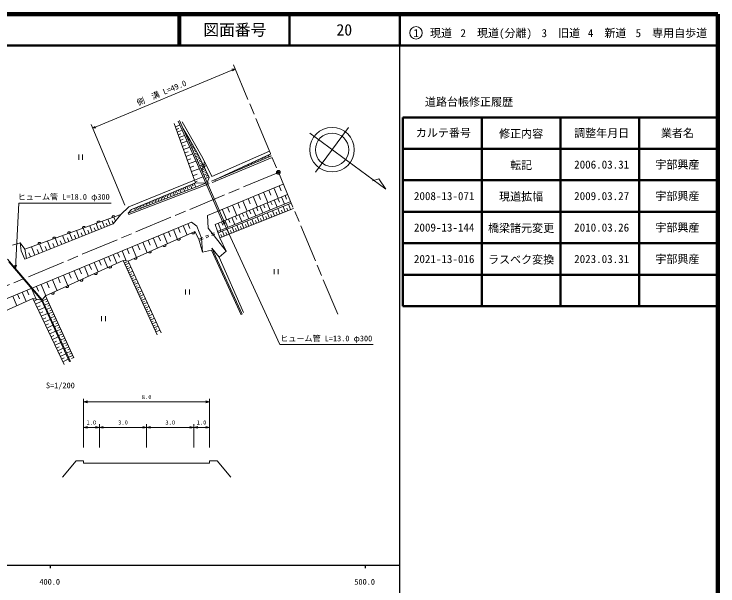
# Model space of a CAD drawing. Units: millimetres, scale not verified, with parts at other scales. Extents: x 40000 to 680000, y 20000 to 380000.
# Drawn here: x 456533 to 680000, y 198357 to 380000 of the extents above; entities that cross this region are included whole.
import ezdxf
from ezdxf.enums import TextEntityAlignment as Align

# ---------------------------------------------------------------- set-up
doc = ezdxf.new("R2010")
doc.units = ezdxf.units.MM
doc.header["$LTSCALE"] = 1000
doc.header["$PDMODE"] = 32
doc.header["$PDSIZE"] = 500
doc.linetypes.add('CHAIN', pattern=[18.5, 12, -1.5, 3.5, -1.5])
for name, color, linetype, lineweight in [('M-BGD', 7, 'Continuous', 13), ('M-BGD-HTXT', 7, 'Continuous', 13), ('M-BMK', 2, 'CHAIN', 13), ('M-BMK-SRVR', 3, 'Continuous', 13), ('M-STR-HTXT', 7, 'Continuous', 13), ('M-TTL', 2, 'Continuous', 140), ('M-TTL-BAND', 7, 'Continuous', 25), ('M-TTL-FRAM', 2, 'Continuous', 50), ('M-TTL-LINE', 7, 'Continuous', 50), ('M-TTL-TXT', 7, 'Continuous', 13)]:
    doc.layers.add(name, color=color, linetype=linetype, lineweight=lineweight)
doc.layers.add('M-OTRS', color=6, linetype='Continuous')
doc.styles.add('ＭＳ ゴシック', font='')
doc.styles.add('ＭＳ 明朝', font='')
doc.styles.get('ＭＳ ゴシック').set_extended_font_data('MS Gothic')
doc.styles.get('ＭＳ 明朝').set_extended_font_data('MS Mincho')

msp = doc.modelspace()

# ---------------------------------------------------------------- linework, layer by layer
at = {"layer": 'M-BGD'}
for p, q in [((513767, 327237), (507308, 345268)), ((507713, 344136), (509198, 344672)), ((509894, 345823), (516473, 334264)), ((508002, 343336), (508801, 343625)), ((508290, 342537), (509890, 343114)), ((508601, 341675), (509463, 341986)), ((512315, 340065), (510141, 343779)), ((511137, 342044), (510958, 341941)), ((508912, 340814), (510635, 341436)), ((509247, 339886), (510175, 340221)), ((511386, 341610), (511296, 341559)), ((511634, 341177), (511366, 341023)), ((511883, 340743), (511749, 340666)), ((512132, 340309), (511774, 340104)), ((512381, 339876), (512202, 339773)), ((514956, 335388), (512315, 340065)), ((509582, 338957), (511439, 339627)), ((509943, 337957), (510943, 338318)), ((510304, 336957), (512304, 337679)), ((512630, 339442), (512182, 339185)), ((513128, 338575), (512590, 338266)), ((512879, 339008), (512655, 338880)), ((513625, 337707), (512998, 337348)), ((513376, 338141), (513108, 337987)), ((477070, 335347), (477070, 333747)), ((478270, 333747), (478270, 335347)), ((510693, 335880), (511770, 336269)), ((511082, 334802), (513237, 335580)), ((514123, 336840), (513407, 336429)), ((513874, 337274), (513561, 337094)), ((514621, 335973), (513815, 335510)), ((514372, 336406), (514014, 336201)), ((514870, 335539), (514467, 335308)), ((518435, 328063), (514956, 335388)), ((519308, 328376), (537657, 336404)), ((520308, 327369), (538005, 335572)), ((537229, 335213), (537500, 334629)), ((537683, 335423), (537818, 335131)), ((511501, 333641), (512662, 334060)), ((511920, 332480), (514242, 333318)), ((515096, 335094), (514191, 334664)), ((515526, 334189), (514598, 333748)), ((515311, 334641), (514858, 334426)), ((515967, 333261), (515015, 332809)), ((515746, 333725), (515282, 333504)), ((516473, 334264), (519308, 328376)), ((516760, 332309), (516953, 333195)), ((520308, 327369), (538264, 334952)), ((520493, 326905), (538457, 334490)), ((532693, 333110), (532891, 332683)), ((533147, 333321), (533246, 333107)), ((533600, 333531), (533813, 333072)), ((534054, 333741), (534160, 333512)), ((534508, 333951), (534735, 333461)), ((534961, 334162), (535075, 333917)), ((535415, 334372), (535657, 333851)), ((535869, 334582), (535989, 334322)), ((536322, 334793), (536578, 334240)), ((536776, 335003), (536904, 334726)), ((512371, 331230), (513622, 331681)), ((512823, 329979), (515324, 330882)), ((516418, 332309), (515443, 331846)), ((516193, 332785), (515717, 332559)), ((516882, 331334), (515882, 330858)), ((516650, 331821), (516162, 331590)), ((516561, 331329), (516346, 330340)), ((517119, 330833), (516619, 330596)), ((527703, 330797), (527759, 330677)), ((528157, 331007), (528282, 330737)), ((528610, 331218), (528673, 331082)), ((529064, 331428), (529204, 331126)), ((529518, 331638), (529588, 331487)), ((529971, 331849), (530126, 331515)), ((530425, 332059), (530502, 331892)), ((530879, 332269), (531048, 331904)), ((531332, 332479), (531417, 332297)), ((531786, 332690), (531970, 332294)), ((532240, 332900), (532331, 332702)), ((513309, 328631), (514657, 329117)), ((517357, 330333), (516331, 329846)), ((517844, 329308), (516792, 328808)), ((517601, 329820), (517088, 329577)), ((518094, 328782), (517568, 328532)), ((527250, 330587), (527361, 330347)), ((492778, 316750), (517377, 326262)), ((492920, 318767), (513767, 327237)), ((493846, 317976), (514103, 326431)), ((513715, 326269), (514226, 325044)), ((514103, 326431), (513767, 327237)), ((513795, 327283), (516491, 328256)), ((514021, 326659), (514645, 326884)), ((517377, 326262), (514103, 326431)), ((518344, 328256), (517265, 327744)), ((517377, 326262), (518312, 326615)), ((517834, 326464), (518435, 328063)), ((519248, 326969), (520183, 327322)), ((519426, 326502), (520362, 326855)), ((520308, 327369), (520493, 326905)), ((492958, 316284), (517555, 325795)), ((508586, 324128), (508810, 323590)), ((509123, 324352), (509584, 323249)), ((509675, 324582), (509905, 324031)), ((510226, 324813), (510699, 323680)), ((510793, 325049), (511029, 324483)), ((511359, 325285), (511844, 324123)), ((511940, 325528), (512183, 324947)), ((512522, 325770), (513020, 324577)), ((513118, 326020), (513367, 325423)), ((517555, 325795), (518491, 326148)), ((517924, 316022), (542005, 326006)), ((537367, 324083), (538047, 322445)), ((539006, 324762), (540365, 321483)), ((540645, 325442), (541325, 323802)), ((503075, 321828), (503469, 320884)), ((503547, 322024), (503743, 321553)), ((504018, 322221), (504422, 321253)), ((504502, 322423), (504705, 321939)), ((504987, 322626), (505401, 321632)), ((505484, 322833), (505691, 322336)), ((505981, 323040), (506406, 322020)), ((506491, 323253), (506704, 322743)), ((507001, 323466), (507438, 322419)), ((507525, 323685), (507743, 323161)), ((508048, 323903), (508497, 322828)), ((520367, 313199), (543376, 322728)), ((532455, 322047), (533813, 318773)), ((534092, 322725), (534771, 321088)), ((535729, 323404), (537087, 320127)), ((541431, 321922), (542386, 319615)), ((542584, 322400), (543062, 321246)), ((497999, 319709), (498165, 319311)), ((498461, 319902), (498803, 319080)), ((498922, 320094), (499093, 319684)), ((499383, 320287), (499736, 319441)), ((499845, 320479), (500021, 320056)), ((500306, 320672), (500669, 319802)), ((500768, 320865), (500949, 320429)), ((501229, 321057), (501603, 320163)), ((501691, 321250), (501877, 320802)), ((502152, 321442), (502536, 320523)), ((502613, 321635), (502805, 321175)), ((544349, 320414), (521930, 311291)), ((544537, 319950), (522118, 310828)), ((527550, 320013), (528228, 318379)), ((529184, 320691), (530541, 317420)), ((530820, 321369), (531498, 319733)), ((535726, 319560), (536195, 318427)), ((536858, 320029), (537802, 317750)), ((537998, 320501), (538470, 319361)), ((539137, 320973), (540087, 318680)), ((540284, 321448), (540759, 320301)), ((544319, 317879), (543643, 319586)), ((490464, 316350), (492920, 318767)), ((492778, 316750), (493846, 317976)), ((494769, 318361), (495071, 317637)), ((495231, 318554), (495382, 318192)), ((495692, 318746), (496004, 317998)), ((496153, 318939), (496310, 318565)), ((496615, 319131), (496937, 318359)), ((497076, 319324), (497238, 318938)), ((497538, 319516), (497870, 318719)), ((521848, 308970), (545249, 318248)), ((522651, 317982), (524005, 314717)), ((524284, 318659), (524961, 317026)), ((525916, 319336), (527271, 316068)), ((531223, 317695), (531687, 316576)), ((532342, 318158), (533274, 315907)), ((533468, 318625), (533934, 317499)), ((534593, 319091), (535531, 316826)), ((539243, 315867), (538585, 317528)), ((540920, 316531), (540255, 318208)), ((541766, 316867), (541431, 317713)), ((542612, 317202), (541941, 318894)), ((543466, 317541), (543127, 318394)), ((490464, 316350), (459920, 305285)), ((488013, 313388), (490464, 316350)), ((488728, 314252), (488214, 315535)), ((492778, 316750), (492958, 316284)), ((517924, 316022), (518114, 311990)), ((525671, 315396), (526586, 313186)), ((526776, 315853), (527234, 314748)), ((527881, 316311), (528802, 314087)), ((528993, 316771), (529453, 315660)), ((530105, 317232), (531031, 314994)), ((534303, 313908), (533662, 315525)), ((535935, 314555), (535288, 316187)), ((536758, 314882), (536432, 315705)), ((537582, 315208), (536929, 316855)), ((538413, 315537), (538083, 316368)), ((540082, 316199), (539749, 317037)), ((397104, 265930), (512885, 313933)), ((459984, 302169), (488013, 313388)), ((483339, 311517), (482551, 313484)), ((485242, 312279), (484480, 314183)), ((486164, 312648), (485795, 313569)), ((487085, 313016), (486347, 314859)), ((488006, 313385), (487637, 314307)), ((511709, 313445), (512335, 311935)), ((512885, 313933), (514534, 312636)), ((521848, 308970), (520367, 313199)), ((521291, 313582), (522195, 311399)), ((522383, 314034), (522835, 312943)), ((523474, 314486), (524384, 312290)), ((524573, 314941), (525027, 313843)), ((527922, 311378), (527304, 312938)), ((529496, 312002), (528872, 313576)), ((530290, 312317), (529975, 313111)), ((531084, 312632), (530454, 314220)), ((531885, 312949), (531567, 313751)), ((532686, 313267), (532051, 314870)), ((533495, 313588), (533174, 314396)), ((535119, 314232), (534796, 315048)), ((477240, 309076), (476372, 311245)), ((479340, 309916), (478500, 312016)), ((480356, 310323), (479949, 311339)), ((481372, 310730), (480559, 312762)), ((482355, 311123), (481962, 312107)), ((484291, 311898), (483910, 312850)), ((492781, 301558), (513928, 310892)), ((505527, 310882), (506183, 309301)), ((507108, 311538), (508390, 308447)), ((508653, 312178), (509294, 310633)), ((510199, 312819), (511451, 309798)), ((515164, 308468), (513928, 310892)), ((514534, 312636), (516060, 308783)), ((518114, 311990), (523881, 304720)), ((521930, 311291), (521003, 310914)), ((522118, 310828), (521192, 310451)), ((521930, 311291), (522118, 310828)), ((523286, 309540), (522684, 311058)), ((524817, 310147), (524210, 311679)), ((525590, 310454), (525283, 311226)), ((526363, 310760), (525750, 312306)), ((527142, 311069), (526833, 311849)), ((528709, 311690), (528397, 312477)), ((470515, 306384), (469558, 308776)), ((472830, 307311), (471904, 309626)), ((473951, 307759), (473502, 308880)), ((475071, 308208), (474174, 310449)), ((476156, 308642), (475722, 309727)), ((478290, 309496), (477870, 310546)), ((500711, 308885), (502052, 305650)), ((502328, 309556), (502999, 307938)), ((503946, 310227), (505257, 307064)), ((516351, 304349), (515164, 308468)), ((516372, 309029), (515446, 308652)), ((516561, 308566), (515634, 308189)), ((516060, 308783), (516351, 304349)), ((518225, 309783), (517298, 309406)), ((518413, 309320), (517487, 308943)), ((520077, 310537), (519151, 310160)), ((520266, 310074), (519339, 309697)), ((523881, 304720), (521848, 308970)), ((522527, 309239), (522226, 309998)), ((524051, 309844), (523748, 310610)), ((455995, 306569), (458442, 307296)), ((458442, 307296), (459920, 305285)), ((458442, 307296), (458772, 304762)), ((465652, 304438), (464630, 306991)), ((466888, 304932), (466393, 306168)), ((468123, 305427), (467134, 307898)), ((469319, 305906), (468840, 307102)), ((471673, 306848), (471210, 308005)), ((495707, 306811), (496409, 305117)), ((497400, 307513), (498773, 304202)), ((499055, 308199), (499742, 306544)), ((458772, 304762), (459984, 302169)), ((460461, 302360), (459920, 305285)), ((461780, 302888), (461252, 304207)), ((463099, 303416), (462043, 306054)), ((464375, 303927), (463864, 305203)), ((489412, 304201), (490002, 302778)), ((490834, 304791), (492152, 301612)), ((492424, 305450), (493083, 303860)), ((494013, 306109), (495418, 302721)), ((516351, 304349), (519223, 304993)), ((519223, 304993), (528595, 284517)), ((521627, 302782), (519350, 305689)), ((519350, 305689), (528963, 284685)), ((523881, 304720), (521627, 302782)), ((465452, 289240), (454458, 302200)), ((466562, 290499), (491209, 301692)), ((483523, 301759), (484155, 300237)), ((485046, 302391), (486266, 299447)), ((486517, 303001), (487128, 301529)), ((487989, 303611), (489169, 300765)), ((491209, 301692), (501962, 278158)), ((492781, 301558), (491209, 301692)), ((521627, 302782), (529399, 285194)), ((465196, 289077), (454824, 301304)), ((478852, 299822), (480157, 296673)), ((480426, 300475), (481079, 298901)), ((482001, 301128), (483263, 298084)), ((491554, 300938), (492179, 301224)), ((491839, 300313), (493089, 300884)), ((492125, 299688), (492750, 299974)), ((492410, 299064), (493660, 299635)), ((492781, 301558), (503212, 278729)), ((473909, 297773), (474607, 296088)), ((475594, 298472), (476944, 295214)), ((477223, 299147), (477898, 297518)), ((492696, 298439), (493321, 298724)), ((492981, 297814), (494231, 298385)), ((493267, 297189), (493892, 297474)), ((539159, 298932), (539159, 297332)), ((540359, 297332), (540359, 298932)), ((468737, 295629), (470183, 292143)), ((470481, 296352), (471203, 294609)), ((472224, 297074), (473621, 293704)), ((493552, 296564), (494802, 297135)), ((493838, 295939), (494463, 296225)), ((494123, 295314), (495373, 295885)), ((462098, 292876), (463521, 289444)), ((463615, 293505), (464244, 291989)), ((465131, 294134), (466626, 290528)), ((466934, 294882), (467682, 293079)), ((494409, 294689), (495034, 294975)), ((494694, 294064), (495944, 294635)), ((494980, 293440), (495605, 293725)), ((495265, 292815), (496515, 293386)), ((457627, 291023), (458259, 289500)), ((459150, 291654), (460372, 288706)), ((460624, 292265), (461235, 290791)), ((495551, 292190), (496176, 292475)), ((495836, 291565), (497086, 292136)), ((496122, 290940), (496747, 291226)), ((496407, 290315), (497657, 290886)), ((511006, 292491), (511006, 290891)), ((512206, 290891), (512206, 292491)), ((434572, 277036), (462499, 289668)), ((456105, 290392), (457367, 287347)), ((462499, 289668), (472458, 268659)), ((462499, 289668), (465196, 289077)), ((462885, 288853), (463870, 289320)), ((463352, 287868), (465322, 288802)), ((465196, 289077), (474131, 269548)), ((465452, 289240), (466562, 290499)), ((465452, 289240), (474404, 269673)), ((466977, 289589), (465583, 288953)), ((466562, 290499), (475538, 270816)), ((467295, 288892), (466598, 288574)), ((496693, 289690), (497318, 289976)), ((496978, 289065), (498228, 289636)), ((497264, 288441), (497889, 288726)), ((497549, 287816), (498799, 288387)), ((463813, 286897), (464784, 287357)), ((464273, 285925), (466217, 286846)), ((467613, 288195), (466220, 287560)), ((468248, 286802), (466857, 286168)), ((467930, 287498), (467234, 287181)), ((468565, 286107), (467870, 285790)), ((497835, 287191), (498460, 287476)), ((498120, 286566), (499370, 287137)), ((498406, 285941), (499031, 286226)), ((464728, 284966), (465687, 285421)), ((465182, 284007), (467100, 284916)), ((468882, 285411), (467493, 284778)), ((469516, 284022), (468128, 283389)), ((469199, 284717), (468504, 284400)), ((484326, 284027), (484326, 282427)), ((485526, 282427), (485526, 284027)), ((498691, 285316), (499941, 285887)), ((498977, 284691), (499602, 284977)), ((499262, 284066), (500512, 284637)), ((465631, 283061), (466577, 283510)), ((466079, 282116), (467971, 283012)), ((466522, 281182), (467455, 281625)), ((470149, 282635), (468763, 282003)), ((469832, 283328), (469138, 283012)), ((470465, 281942), (469772, 281626)), ((499548, 283441), (500173, 283727)), ((499833, 282817), (501083, 283388)), ((500119, 282192), (500744, 282477)), ((500404, 281567), (501654, 282138)), ((466964, 280249), (468830, 281134)), ((467400, 279328), (468321, 279765)), ((470781, 281249), (469396, 280618)), ((471412, 279865), (470029, 279234)), ((471096, 280557), (470404, 280241)), ((500690, 280942), (501315, 281227)), ((500975, 280317), (502225, 280888)), ((501261, 279692), (501886, 279978)), ((501546, 279067), (502796, 279638)), ((467837, 278407), (469678, 279280)), ((468268, 277499), (469176, 277930)), ((468698, 276591), (470515, 277452)), ((472042, 278483), (470661, 277853)), ((471727, 279174), (471036, 278858)), ((472672, 277102), (471293, 276473)), ((472357, 277792), (471667, 277477)), ((469123, 275694), (470019, 276119)), ((469548, 274798), (471340, 275648)), ((473301, 275723), (471923, 275095)), ((472986, 276412), (472297, 276098)), ((473615, 275034), (472926, 274720)), ((469967, 273914), (470851, 274333)), ((470386, 273029), (472155, 273868)), ((473929, 274346), (472553, 273718)), ((474556, 272970), (473182, 272344)), ((474242, 273658), (473555, 273344)), ((470800, 272157), (471672, 272571)), ((471213, 271285), (472958, 272112)), ((471622, 270424), (472482, 270832)), ((475183, 271596), (473810, 270970)), ((474869, 272283), (474182, 271970)), ((475496, 270910), (474809, 270597)), ((472030, 269563), (473751, 270379))]:
    msp.add_line(p, q, dxfattribs=at)
for points in [[(522691, 314162), (517377, 326262), (508620, 345973)], [(523149, 314363), (517834, 326464), (509076, 346176)]]:
    msp.add_lwpolyline(points, dxfattribs=at)
for centre, radius in [((516650, 331821), 500), ((540455, 329712), 600)]:
    msp.add_circle(centre, radius, dxfattribs=at)
for centre, start, end in [((488113, 315499), 19.91495, 199.91495), ((483412, 313796), 19.91495, 199.91495), ((474010, 310389), 19.91495, 199.91495), ((478711, 312093), 19.91495, 199.91495), ((513365, 310643), 203.81576, 23.81576), ((469309, 308686), 19.91495, 199.91495), ((508791, 308624), 203.81576, 23.81576), ((464608, 306983), 19.91495, 199.91495), ((504217, 306605), 203.81576, 23.81576), ((499643, 304586), 203.81576, 23.81576), ((495069, 302567), 203.81576, 23.81576), ((487048, 299803), 204.42505, 24.42505), ((482496, 297735), 204.42505, 24.42505), ((477943, 295668), 204.42505, 24.42505), ((473391, 293600), 204.42505, 24.42505), ((468838, 291533), 204.42505, 24.42505)]:
    msp.add_arc(centre, 500, start, end, dxfattribs=at)
at = {"layer": 'M-BGD-HTXT'}
for p, q in [((478614, 242359), (478614, 257800)), ((478614, 256800), (479864, 257113)), ((518614, 256800), (517364, 257113)), ((518614, 242359), (518614, 257800)), ((478614, 256800), (518614, 256800)), ((478614, 256800), (479864, 256488)), ((518614, 256800), (517364, 256488)), ((478614, 242359), (478614, 249730)), ((478614, 248730), (479864, 249042)), ((478614, 248730), (483614, 248730)), ((478614, 248730), (479864, 248417)), ((483614, 248730), (482364, 249042)), ((483614, 248730), (482364, 248417)), ((483614, 242359), (483614, 249730)), ((483614, 248730), (484864, 249042)), ((483614, 248730), (498614, 248730)), ((483614, 248730), (484864, 248417)), ((498614, 248730), (497364, 249042)), ((498614, 248730), (497364, 248417)), ((498614, 242359), (498614, 249730)), ((498614, 248730), (499864, 249042)), ((498614, 248730), (513614, 248730)), ((498614, 248730), (499864, 248417)), ((513614, 248730), (512364, 249042)), ((513614, 248730), (512364, 248417)), ((513614, 242359), (513614, 249730)), ((513614, 248730), (514864, 249042)), ((513614, 248730), (518614, 248730)), ((513614, 248730), (514864, 248417)), ((518614, 248730), (517364, 249042)), ((518614, 248730), (517364, 248417)), ((476215, 238099), (471922, 232940)), ((478614, 238099), (476215, 238099)), ((478614, 237359), (478614, 238099)), ((478614, 237359), (483614, 237359)), ((483614, 237359), (496114, 237359)), ((496114, 237359), (513614, 237359)), ((513614, 237359), (518614, 237359)), ((518614, 237359), (518614, 238099)), ((518614, 238099), (521013, 238099)), ((521013, 238099), (525306, 232940))]:
    msp.add_line(p, q, dxfattribs=at)
at = {"layer": 'M-BMK'}
for p, q in [((526162, 363894), (559271, 284716)), ((540455, 329712), (351778, 250888))]:
    msp.add_line(p, q, dxfattribs=at)
at = {"layer": 'M-BMK-SRVR'}
for p, q in [((550395, 342162), (574537, 324352)), ((562739, 344020), (552263, 329819)), ((572360, 327642), (570317, 327055)), ((574537, 324352), (572360, 327642))]:
    msp.add_line(p, q, dxfattribs=at)
for radius in [7059, 5294]:
    msp.add_circle((557501, 336919), radius, dxfattribs=at)
at = {"layer": 'M-OTRS'}
msp.add_point((540455, 329712), dxfattribs=at)
at = {"layer": 'M-STR-HTXT'}
for p, q in [((526696, 362617), (481488, 343713)), ((526696, 362617), (525677, 362462)), ((526696, 362617), (525869, 362001)), ((480963, 344969), (491685, 319329)), ((481488, 343713), (482314, 344330)), ((481488, 343713), (482507, 343868)), ((456970, 299239), (458086, 319965)), ((458086, 319965), (487364, 319965)), ((522924, 314258), (540928, 275002)), ((522924, 314258), (523114, 313245)), ((522924, 314258), (523569, 313454)), ((456970, 299239), (456774, 300251)), ((456970, 299239), (457273, 300224)), ((540928, 275002), (570581, 275002))]:
    msp.add_line(p, q, dxfattribs=at)
at = {"layer": 'M-TTL'}
for p, q in [((680000, 380000), (40000, 380000)), ((680000, 20000), (680000, 380000))]:
    msp.add_line(p, q, dxfattribs=at)
at = {"layer": 'M-TTL-BAND'}
for p, q in [((579000, 20000), (579000, 370000)), ((40000, 205000), (579000, 205000)), ((468000, 205000), (468000, 204000)), ((568000, 205000), (568000, 204000))]:
    msp.add_line(p, q, dxfattribs=at)
at = {"layer": 'M-TTL-FRAM'}
for p, q in [((580000, 347197), (580000, 287197)), ((580000, 347197), (680000, 347197)), ((580000, 287197), (680000, 287197))]:
    msp.add_line(p, q, dxfattribs=at)
at = {"layer": 'M-TTL-LINE'}
for p, q in [((508747, 380000), (508747, 370000)), ((509247, 380000), (509247, 370000)), ((543997, 380000), (543997, 370000)), ((579000, 380000), (579000, 370000)), ((40000, 370000), (680000, 370000)), ((605000, 347197), (605000, 287197)), ((630000, 347197), (630000, 287197)), ((655000, 347197), (655000, 287197)), ((580000, 337197), (680000, 337197)), ((580000, 327197), (680000, 327197)), ((580000, 317197), (680000, 317197)), ((580000, 307197), (680000, 307197)), ((580000, 297197), (680000, 297197))]:
    msp.add_line(p, q, dxfattribs=at)
at = {"layer": 'M-TTL-TXT'}
msp.add_circle((584147, 374034), 2000, dxfattribs=at)

# ---------------------------------------------------------------- texts
at = {"layer": 'M-BGD-HTXT', "style": 'ＭＳ 明朝'}
msp.add_text('S=1/200', height=1833, dxfattribs=at).set_placement((466652, 260582), align=Align.BOTTOM_LEFT)
at = {"layer": 'M-BGD-HTXT', "style": 'ＭＳ ゴシック'}
for s, p in [('8.0', (498614, 257300)), ('1.0', (481050, 249230)), ('3.0', (491114, 249230)), ('3.0', (506114, 249230)), ('1.0', (516050, 249230))]:
    msp.add_text(s, height=1320, dxfattribs=at).set_placement(p, align=Align.BOTTOM_CENTER)
at = {"layer": 'M-STR-HTXT', "style": 'ＭＳ ゴシック'}
msp.add_text('側\u3000溝 L=49.0', height=1833, rotation=22.693, dxfattribs=at).set_placement((503899, 353626), align=Align.BOTTOM_CENTER)
for s, p in [('ヒューム管 L=18.0 φ300', (472289, 320465)), ('ヒューム管 L=13.0 φ300', (555636, 275502))]:
    msp.add_text(s, height=1833, dxfattribs=at).set_placement(p, align=Align.BOTTOM_CENTER)
at = {"layer": 'M-TTL-BAND', "style": 'ＭＳ ゴシック'}
for s, p in [('400.0', (467844, 198195)), ('500.0', (567844, 198195))]:
    msp.add_text(s, height=1833, dxfattribs=at).set_placement(p, align=Align.BOTTOM_CENTER)
at = {"layer": 'M-TTL-TXT', "style": 'ＭＳ ゴシック'}
for s, height, p in [('図面番号', 3666, (526622, 375000)), ('20', 3666, (561372, 375000)), ('1\u3000現道', 2566, (589448, 373958)), ('2\u3000現道(分離)', 2566, (609619, 373958)), ('3\u3000旧道', 2566, (630121, 373958)), ('4\u3000新道', 2566, (644824, 373958)), ('5\u3000専用自歩道', 2566, (665228, 373958)), ('道路台帳修正履歴', 2566, (600968, 352113)), ('カルテ番号', 2566, (592839, 342277)), ('修正内容', 2566, (617509, 342023)), ('調整年月日', 2566, (643089, 342197)), ('業者名', 2566, (667134, 342197)), ('転記', 2566, (617509, 332023)), ('2006.03.31', 2566, (643089, 332197)), ('宇部興産', 2566, (667134, 332197)), ('2008-13-071', 2566, (593089, 322197)), ('現道拡幅', 2566, (617509, 322023)), ('2009.03.27', 2566, (643089, 322197)), ('宇部興産', 2566, (667134, 322197)), ('2009-13-144', 2566, (593089, 312197)), ('橋梁諸元変更', 2566, (617509, 312023)), ('2010.03.26', 2566, (643089, 312197)), ('宇部興産', 2566, (667134, 312197)), ('2021-13-016', 2566, (593089, 302197)), ('ラスベク変換', 2566, (617509, 302023)), ('2023.03.31', 2566, (643089, 302197)), ('宇部興産', 2566, (667134, 302197))]:
    msp.add_text(s, height=height, dxfattribs=at).set_placement(p, align=Align.MIDDLE_CENTER)

doc.saveas('drawing.dxf')
